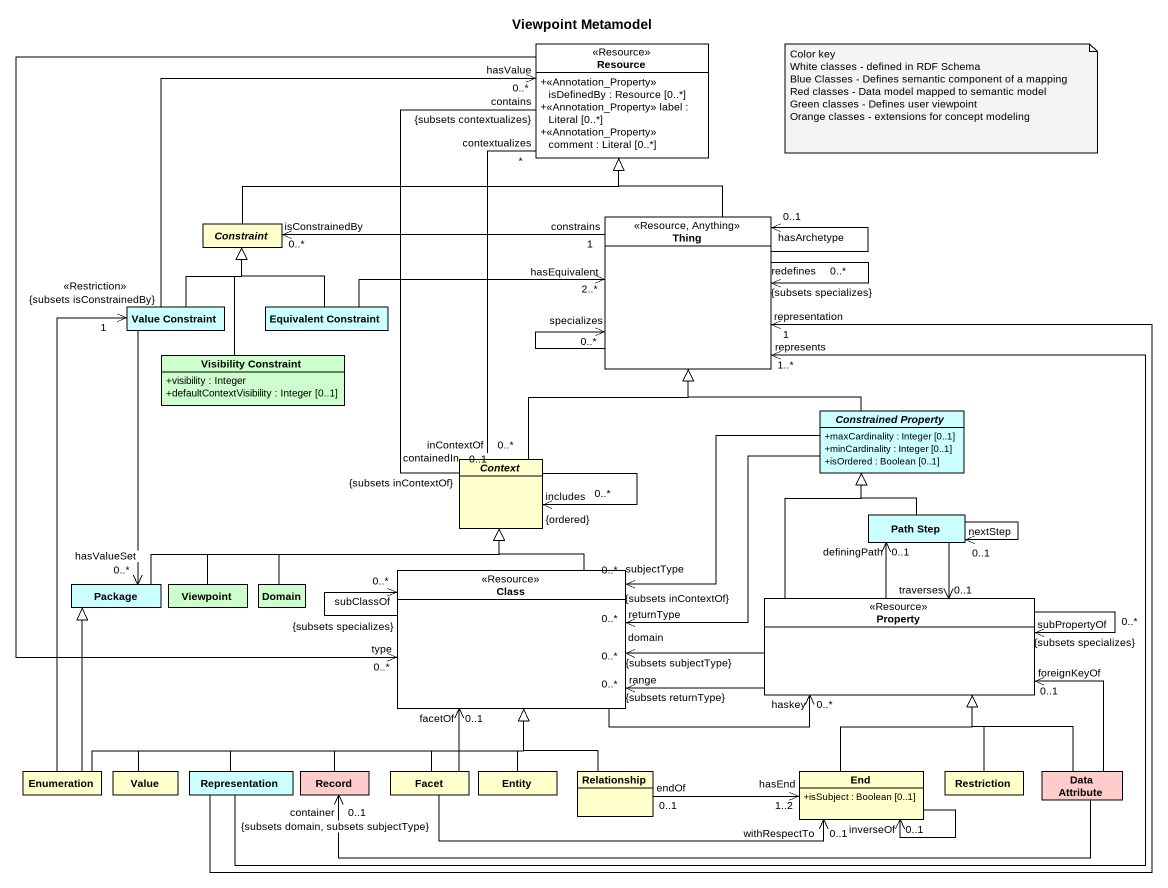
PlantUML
@startuml
title Viewpoint Metamodel
hide circle
hide empty members
skinparam classAttributeIconSize 0
class Resource <<Resource>> #FFFFFF {
  +<<Annotation_Property>> isDefinedBy : Resource [0..*]
  +<<Annotation_Property>> label : Literal [0..*]
  +<<Annotation_Property>> comment : Literal [0..*]
}
class Thing <<Resource, Anything>> #FFFFFF
abstract class Constraint
class "Value Constraint" as Value_Constraint #CCFFFF
class "Equivalent Constraint" as Equivalent_Constraint #CCFFFF
class "Visibility Constraint" as Visibility_Constraint #CCFFCC {
  +visibility : Integer
  +defaultContextVisibility : Integer [0..1]
}
abstract class "Constrained Property" as Constrained_Property #CCFFFF {
  +maxCardinality : Integer [0..1]
  +minCardinality : Integer [0..1]
  +isOrdered : Boolean [0..1]
}
abstract class Context
class "Path Step" as Path_Step #CCFFFF
class "Class" as Class_ <<Resource>> #FFFFFF
class "Package" as Package_ #CCFFFF
class Viewpoint #CCFFCC
class Domain #CCFFCC
class Property <<Resource>> #FFFFFF
class Enumeration
class Value
class Representation #CCFFFF
class "Record" as Record_ #FFCCCC
class Facet
class "Entity" as Entity_
class Relationship
class "End" as End_ {
  +isSubject : Boolean [0..1]
}
class Restriction
class "Data Attribute" as Data_Attribute #FFCCCC
Resource "contextualizes\n*" -- "inContextOf\n0..*" Context
Resource --> "type\n0..*" Class_
Thing -up-|> Resource
Thing --> "redefines\n0..*\n{subsets specializes}" Thing
Thing --> "hasArchetype\n0..1" Thing
Thing --> "specializes\n0..*" Thing
Thing "1\nconstrains" -left-> "isConstrainedBy\n0..*" Constraint
Constraint -right-|> Resource
Value_Constraint -right-> "hasValue\n0..*" Resource
Value_Constraint -up-|> Constraint
Value_Constraint --> "hasValueSet\n0..*" Package_
Equivalent_Constraint -right-> "hasEquivalent\n2..*" Thing
Equivalent_Constraint -up-|> Constraint
Visibility_Constraint -up-|> Constraint
Constrained_Property -up-|> Thing
Constrained_Property -left-> "subjectType\n0..*\n{subsets inContextOf}" Class_
Constrained_Property -left-> "returnType\n0..*" Class_
Context "containedIn\n0..1\n{subsets inContextOf}" -up- "contains\n{subsets contextualizes}" Resource
Context -up-|> Thing
Context --> "includes\n0..*\n{ordered}" Context
Path_Step -up-|> Constrained_Property
Path_Step --> "nextStep\n0..1" Path_Step
Path_Step --> "traverses\n0..1" Property
Class_ -up-|> Context
Class_ --> "0..*\nsubClassOf\n{subsets specializes}" Class_
Class_ -right-> "haskey\n0..*" Property
Package_ -right-|> Context
Viewpoint -right-|> Context
Domain -right-|> Context
Property -up-|> Constrained_Property
Property -up-> "definingPath\n0..1" Path_Step
Property -left-> "domain\n0..*\n{subsets subjectType}" Class_
Property -left-> "range\n0..*\n{subsets returnType}" Class_
Property --> "0..*\nsubPropertyOf\n{subsets specializes}" Property
Enumeration -up-> "1\n<<Restriction>>\n{subsets isConstrainedBy}" Value_Constraint
Enumeration -right-|> Class_
Enumeration -up-|> Package_
Value -right-|> Class_
Representation -up-> "represents\n1..*" Thing
Representation -up-> "representation\n1" Thing
Representation -right-|> Class_
Record_ -up-|> Class_
Facet -up-|> Class_
Facet -up-> "facetOf\n0..1" Class_
Facet -right-> "withRespectTo\n0..1" End_
Entity_ -up-|> Class_
Relationship -up-|> Class_
Relationship "endOf\n0..1" -right-> "hasEnd\n1..2" End_
End_ -up-|> Property
End_ --> "inverseOf\n0..1" End_
Restriction -up-|> Property
Data_Attribute -up-|> Property
Data_Attribute -up-> "foreignKeyOf\n0..1" Property
Data_Attribute -left-> "container\n0..1\n{subsets domain, subsets subjectType}" Record_
note as N1
  Color key
  White classes - defined in RDF Schema
  Blue Classes - Defines semantic component of a mapping
  Red classes - Data model mapped to semantic model
  Green classes - Defines user viewpoint
  Orange classes - extensions for concept modeling
end note
@enduml
